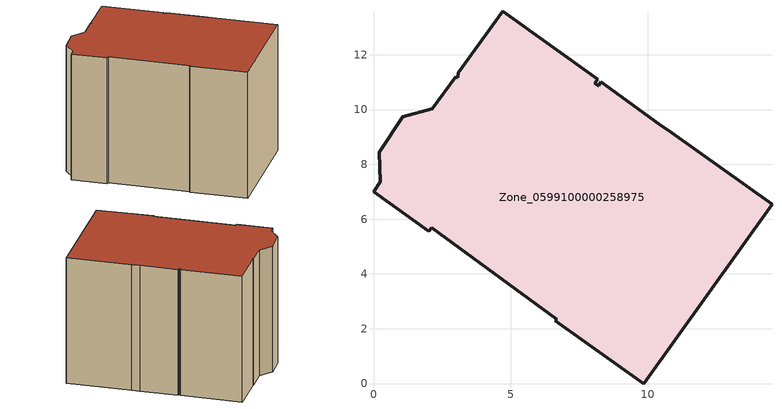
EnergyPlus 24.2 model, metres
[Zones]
Zone_0599100000258975
 floor ground (C_G): 3.1,11.34 4.71,13.58 8.18,11.1 8.08,10.96 8.22,10.87 8.29,11.02 10.42,9.45 10.89,9.15 14.54,6.54 9.86,0 6.63,2.29 6.69,2.35 2.12,5.68 2.02,5.57 0,7 0.24,7.36 0.21,8.45 1.06,9.73 2.15,10.02 3,11.21 3.08,11.15 z0
 wall outside (C_F): 2.15,10.02 1.06,9.73 0.21,8.45 0.24,7.36 0,7 2.02,5.57 2.12,5.68 6.69,2.35 6.63,2.29 9.86,0 14.54,6.54 10.89,9.15 10.42,9.45 8.29,11.02 8.22,10.87 8.08,10.96 8.18,11.1 4.71,13.58 3.1,11.34 3.08,11.15 3,11.21 2.15,10.02 z0:9.15
 roof outside (C_R): 4.71,13.58 3.1,11.34 3.08,11.15 3,11.21 2.15,10.02 1.06,9.73 0.21,8.45 0.24,7.36 0,7 2.02,5.57 2.12,5.68 6.69,2.35 6.63,2.29 9.86,0 14.54,6.54 10.89,9.15 10.42,9.45 8.29,11.02 8.22,10.87 8.08,10.96 8.18,11.1 z9.15
[BUILDING]
Pand.0599100000258975: North Axis=0; Terrain=City; Loads Convergence Tolerance Value=0.04; Temperature Convergence Tolerance Value=0.4; Solar Distribution=FullExterior; Maximum Number of Warmup Days=25; Minimum Number of Warmup Days=1
[Site:Location]
Rotterdam.The.Hague.AP_ZH_NLD Design_Conditions: Latitude=51.96; Longitude=4.45; Time Zone=1; Elevation=-4.5
[SITE:GROUNDTEMPERATURE:BUILDINGSURFACE]
18, 18, 18, 18, 18, 18, 18, 18, 18, 18, 18, 18
[MATERIAL] Thermal Absorptance=0.9; Solar Absorptance=0.7; Visible Absorptance=0.7
Name | Roughness | Thickness | Conductivity | Density | Specific Heat
G.D.1965 | MediumSmooth | 0.15 | 1 | 540 | 1210
F.D.1965 | Rough | 0.3 | 0.857143 | 1920 | 840
R.D.1965 | MediumRough | 0.2 | 0.08 | 1500 | 1000
[CONSTRUCTION]
C_G: G.D.1965
C_F: F.D.1965
C_R: R.D.1965
[ZONE]
Zone_0599100000258975: Type=1; Multiplier=1; Ceiling Height=Autocalculate; Volume=Autocalculate; Floor Area=autocalculate; Part of Total Floor Area=Yes
[ZONEINFILTRATION:DESIGNFLOWRATE]
Infil_Zone_0599100000258975: Zone or ZoneList or Space or SpaceList=Zone_0599100000258975; Schedule=AlwaysOn; Design Flow Rate Calculation Method=Flow/Area; Flow Rate per Floor Area=0.0042; Constant Term Coefficient=1; Temperature Term Coefficient=0; Velocity Term Coefficient=0; Velocity Squared Term Coefficient=0
[HVACTEMPLATE:ZONE:IDEALLOADSAIRSYSTEM]
Zone_0599100000258975: Maximum Heating Supply Air Temperature=50; Minimum Cooling Supply Air Temperature=13; Maximum Heating Supply Air Humidity Ratio=0.0156; Minimum Cooling Supply Air Humidity Ratio=0.0077; Heating Limit=NoLimit; Cooling Limit=NoLimit; Dehumidification Control Type=ConstantSensibleHeatRatio; Cooling Sensible Heat Ratio=0.7; Dehumidification Setpoint=60; Humidification Control Type=None; Humidification Setpoint=30; Outdoor Air Method=None; Outdoor Air Flow Rate per Person=0.00944; Outdoor Air Flow Rate per Zone Floor Area=0; Outdoor Air Flow Rate per Zone=0; Demand Controlled Ventilation Type=None; Outdoor Air Economizer Type=NoEconomizer; Heat Recovery Type=None; Sensible Heat Recovery Effectiveness=0.7; Latent Heat Recovery Effectiveness=0.65
[ZONECONTROL:THERMOSTAT]
ThermostatControl_Zone_0599100000258975: Zone or ZoneList=Zone_0599100000258975; Control Type Schedule=DualSetpointControlType; Control 1=Thermostat_Zone_0599100000258975; Temperature Difference Between Cutout And Setpoint=0
[THERMOSTATSETPOINT:DUALSETPOINT]
Thermostat_Zone_0599100000258975: Heating Setpoint Temperature Schedule=HeatingSetpoint_Zone_0599100000258975; Cooling Setpoint Temperature Schedule=CoolingSetpoint_Zone_0599100000258975
[SCHEDULE:COMPACT]
HeatingSetpoint_Zone_0599100000258975: Through: 12/31, For: AllDays, Until: 24:00, 21
CoolingSetpoint_Zone_0599100000258975: Through: 12/31, For: AllDays, Until: 24:00, 24
DualSetpointControlType: Through: 12/31, For: AllDays, Until: 24:00, 4
AlwaysOn: Through: 12/31, For: AllDays, Until: 24:00, 1
